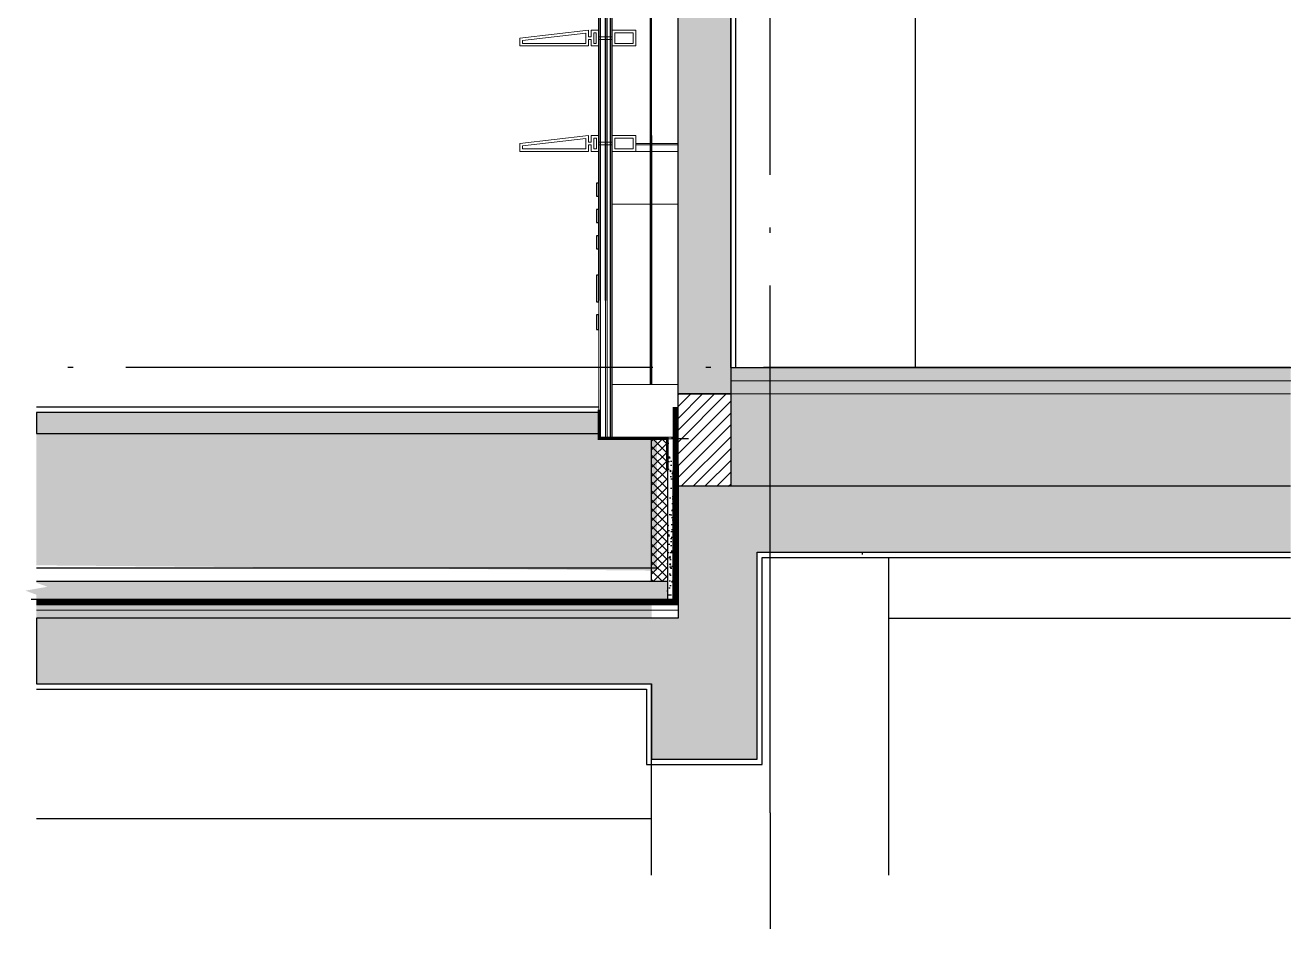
# Model space of a CAD drawing. Extents: x 1147314 to 1218578, y -272074 to -241968.
# Drawn here: x 1181663 to 1186465, y -270621 to -267194 of the extents above; entities that cross this region are included whole.
import ezdxf

# ---------------------------------------------------------------- set-up
doc = ezdxf.new("R2010")
doc.units = 0
doc.header["$LTSCALE"] = 1000
doc.header["$MEASUREMENT"] = 0
for name, pattern in [('230303生产综合楼-平面图_t8$0$DOTE', [2.42, 2, -0.2, 0.02, -0.2]), ('__DASH', [0.35, 0.25, -0.1]), ('DASHED', [0.75, 0.5, -0.25])]:
    doc.linetypes.add(name, pattern=pattern)
for name, color, linetype in [('A-DOOR-FIRE', 4, 'Continuous'), ('A-SECT-SURF', 6, 'Continuous'), ('A-看线', 115, 'Continuous'), ('AXIS', 3, 'Continuous'), ('DOTE', 1, 'Continuous'), ('FF-窗帘-JYZS', 8, 'Continuous'), ('LAYER1', 6, 'Continuous'), ('LY_MC_section A', 140, 'Continuous'), ('PUB_HATCH', 8, 'Continuous'), ('S_SURFACE', 6, 'Continuous'), ('SURFACE', 6, 'Continuous'), ('WALL', 255, 'Continuous'), ('墙身保温', 21, 'Continuous'), ('墙身抹灰', 6, 'Continuous')]:
    doc.layers.add(name, color=color, linetype=linetype)
for name, color, linetype, lineweight in [('A-WALL-INSL', 241, 'Continuous', 0), ('WALL-CURT-GLAZ', 120, 'Continuous', 0), ('WALL-CURT-METL', 211, 'Continuous', 0), ('墙身分层线', 253, 'Continuous', 18)]:
    doc.layers.add(name, color=color, linetype=linetype, lineweight=lineweight)

# ---------------------------------------------------------------- blocks, each defined once
blk = doc.blocks.new('A$C37e4a2ef')
at = {"layer": 'A-看线'}
for points in [[(196, -60), (196, 0)], [(200, -60), (200, 0)]]:
    blk.add_lwpolyline(points, dxfattribs=at)
at = {"layer": 'WALL-CURT-METL'}
for points in [[(140, -60), (50, -60), (50, -35), (0, -35), (0, -60), (-30, -60), (-30, -35), (-40, -35), (-40, -60), (-300, -60), (-300, -30), (-40, 0), (-40, -25), (-30, -25), (-30, 0), (0, 0), (0, -25), (50, -25), (50, 0), (140, 0)], [(-50, -50), (-50, -11.2), (-290, -38.9), (-290, -50)], [(-20, -10), (-10, -10), (-10, -50), (-20, -50)], [(130, -25), (130, -10), (60, -10), (60, -50), (130, -50)]]:
    blk.add_lwpolyline(points, close=True, dxfattribs=at)
blk = doc.blocks.new('A$C5fdba1e2')
at = {"layer": 'A-看线'}
for points in [[(44, -990), (44, 0)], [(50, -990), (50, 0)], [(196, -965), (196, -25)], [(200, -965), (200, -25)]]:
    blk.add_lwpolyline(points, dxfattribs=at)
at = {"layer": 'LY_MC_section A'}
for points in [[(0, -990), (0, 0)], [(6, -990), (6, 0)], [(25, -990), (25, 0)], [(31, -990), (31, 0)]]:
    blk.add_lwpolyline(points, dxfattribs=at)
blk = doc.blocks.new('A$C38d1714a')
at = {"layer": 'A-WALL-INSL'}
blk.add_lwpolyline([(0, 0), (250, 0), (250, -200), (0, -200)], close=True, dxfattribs=at)
blk = doc.blocks.new('rtyrr')
at = {"layer": 'PUB_HATCH'}
h = blk.add_hatch(dxfattribs=at)
h.set_pattern_fill('钢筋混凝土', color=256, scale=20, style=0)
h.set_pattern_definition([(45, (-2316.966, 2237.394), (-35.355339, 35.355339), []), (50, (-2316.97, 2237.39), (143.452037, -12.550427), [15, -165]), (355, (-2316.97, 2237.4), (-27.750267, 150.438427), [12, -132]), (100.4514, (-2305.01, 2236.35), (115.701876, 137.887908), [12.748038, -140.228422]), (46.1842, (-2316.97, 2277.4), (213.44821, -33.103803), [22.5, -247.5]), (96.6356, (-2299.18, 2274.64), (186.93254, 194.823574), [19.122058, -210.3426]), (351.1842, (-2316.97, 2277.4), (186.93239, 194.82372), [18, -198]), (21, (-2296.97, 2267.39), (119.38141, -80.523778), [15, -165]), (326, (-2296.97, 2267.4), (48.663066, 145.030009), [12, -132]), (71.4514, (-2287.02, 2260.68), (168.044526, 64.5061), [12.748038, -140.228422]), (37.5, (-2316.966, 2237.394), (2.431971, 66.5787708), [0, -130.4, 0, -134, 0, -132.5]), (7.5, (-2316.966, 2237.394), (52.6139075, 78.8823424), [0, -76.4, 0, -127.4, 0, -50.5]), (327.5, (-2361.566, 2237.394), (106.7644872, -4.5109743), [0, -50, 0, -156, 0, -207]), (317.5, (-2381.57, 2237.39), (116.637234, 20.0209965), [0, -65, 0, -103.6, 0, -147])])
h.paths.add_polyline_path([(1181705.1, -269442.8), (1181705.1, -269692.8), (1184040.1, -269692.8), (1184040.1, -269978.7), (1184440.1, -269978.7), (1184440.1, -269192.7), (1186465.1, -269192.7), (1186465.1, -268942.7), (1184440.1, -268942.7), (1184140.1, -268942.7), (1184140.1, -269442.8)])
at = {"layer": 'WALL'}
blk.add_lwpolyline([(1186465.1, -268942.7), (1184440.1, -268942.7), (1184140.1, -268942.7), (1184140.1, -268942.7), (1184140.1, -269442.8), (1181705.1, -269442.8), (1181705.1, -269692.8), (1184040.1, -269692.8), (1184040.1, -269978.7), (1184440.1, -269978.7), (1184440.1, -269192.7), (1186465.1, -269192.7)], dxfattribs=at)
blk = doc.blocks.new('A$C239653f4')
at = {"layer": '墙身分层线', "const_width": 5}
for points in [[(0, 25), (0, -25)], [(0, 0), (50, 0)]]:
    blk.add_lwpolyline(points, dxfattribs=at)

msp = doc.modelspace()

# ---------------------------------------------------------------- hatches: boundary and pattern name
at = {"layer": 'LAYER1'}
h = msp.add_hatch(dxfattribs=at)
h.set_pattern_fill('AR-SAND', color=8, scale=20, style=0)
h.set_pattern_definition([(37.5, (8408.55, 1200), (-1.6000313, 48.9413237), [0, -38.608, 0, -43.18, 0, -41.275]), (7.5, (8408.55, 1200), (44.9523283, 71.68251), [0, -20.828, 0, -34.798, 0, -13.335]), (327.5, (8377.307, 1200), (79.099237, 0.1437185), [0, -12.7, 0, -45.72, 0, -59.69]), (317.5, (8377.31, 1200), (76.3556452, 22.2929323), [0, -6.35, 0, -29.972, 0, -34.29])])
h.paths.add_polyline_path([(1181705.1, -269242.8), (1184060.1, -269262.8), (1184060.1, -268762.6), (1183840.5, -268762.6), (1183839.7, -268742.7), (1181705.1, -268742.7)])
at = {"layer": 'PUB_HATCH'}
h = msp.add_hatch(dxfattribs=at)
h.set_pattern_fill('加气混凝土', color=256, scale=20, style=0)
h.set_pattern_definition([(0, (-1021185.91, 101452.37), (120, 240), [0, -240]), (0, (-1021326.31, 101419.97), (120, 240), [0, -240]), (0, (-1021248.31, 101417.57), (120, 240), [0, -240]), (0, (-1021163.11, 101488.37), (120, 240), [0, -240]), (0, (-1021262.71, 101405.57), (120, 240), [0, -240]), (0, (-1021139.11, 101639.57), (120, 240), [0, -240]), (0, (-1021212.31, 101620.37), (120, 240), [0, -240]), (0, (-1021173.91, 101590.37), (120, 240), [0, -240]), (0, (-1021369.51, 101585.57), (120, 240), [0, -240]), (0, (-1021251.91, 101574.77), (120, 240), [0, -240]), (0, (-1021297.51, 101513.57), (120, 240), [0, -240]), (0, (-1021295.11, 101423.57), (120, 240), [0, -240]), (0, (-1021205.11, 101413.97), (120, 240), [0, -240]), (0, (-1021139.11, 101519.57), (120, 240), [0, -240]), (0, (-1021363.51, 101482.37), (120, 240), [0, -240]), (0, (-1021343.11, 101523.17), (120, 240), [0, -240]), (0, (-1021249.51, 101506.37), (120, 240), [0, -240]), (0, (-1021283.11, 101471.57), (120, 240), [0, -240]), (0, (-1021302.31, 101550.77), (120, 240), [0, -240]), (0, (-1021272.31, 101640.77), (120, 240), [0, -240]), (0, (-1021353.91, 101431.97), (120, 240), [0, -240]), (0, (-1021221.91, 101591.57), (120, 240), [0, -240]), (0, (-1021333.51, 101595.17), (120, 240), [0, -240]), (0, (-1021352.71, 101626.37), (120, 240), [0, -240]), (130.601294, (-1021153.856, 101564.429), (-599.99999337, 720.00000315), [10.536622, -4414.8444]), (18.4349488, (-1021171, 101569), (599.9999978, 239.9999982), [10.842096, -1507.05116]), (90, (-1021171, 101558.71), (120, 240), [10.285714, -469.71426]), (161.565051, (-1021160.713, 101555.286), (-600.000003, 239.9999821), [10.842096, -1507.05116]), (53.1301023, (-1021160.713, 101555.286), (120.0000002, 239.9999999), [11.428572, -1188.5714]), (135, (-1021151.57, 101433), (-120.0000145, 239.9999838), [9.697464, -669.12504]), (45, (-1021165.285, 101433), (119.9999992, 239.999999), [9.697464, -669.12504]), (135, (-1021158.43, 101426.14), (-120.0000145, 239.9999838), [9.697464, -669.12504]), (45, (-1021158.43, 101426.14), (119.9999992, 239.999999), [9.697464, -669.12504]), (116.565051, (-1021267, 101594.14), (-2e-05, 479.999987), [12.77753, -255.5506]), (180, (-1021272.71, 101605.57), (-120, 240), [13.714286, -226.2857]), (63.434949, (-1021292.14, 101594.14), (1e-06, 479.999998), [12.77753, -255.5506]), (116.565051, (-1021286.43, 101582.71), (-2e-05, 479.999987), [12.77753, -255.5506]), (0, (-1021286.43, 101582.71), (120, 240), [13.714286, -226.2857]), (63.434949, (-1021272.71, 101582.71), (1e-06, 479.999998), [12.77753, -255.5506]), (107.102728, (-1021176.713, 101513), (-359.999986237, 1200.000001936), [15.544538, -6513.161]), (143.972626, (-1021181.285, 101527.857), (-2279.9999711, 1679.9999981), [15.544538, -3248.808]), (180, (-1021193.86, 101537), (-120, 240), [14.857142, -225.14284]), (36.0273733, (-1021221.285, 101527.857), (2279.99998315, 1679.99998189), [15.544538, -3248.808]), (71.5650511, (-1021225.856, 101514.143), (360.00000185, 1199.99999793), [14.456126, -1503.43712]), (107.102728, (-1021221.2845, 101499.286), (-359.999986237, 1200.000001936), [15.544538, -6513.161]), (143.972626, (-1021208.713, 101490.143), (-2279.9999711, 1679.9999981), [15.544538, -3248.808]), (0, (-1021208.71, 101490.14), (120, 240), [14.857142, -225.14284]), (36.0273733, (-1021193.856, 101490.143), (2279.99998315, 1679.99998189), [15.544538, -3248.808]), (71.5650511, (-1021181.285, 101499.286), (360.00000185, 1199.99999793), [14.456126, -1503.43712]), (150.255118, (-1021174.427, 101625), (-360.00000085, 239.99999703), [9.214008, -1925.72784]), (90, (-1021182.43, 101620.43), (120, 240), [9.142858, -470.8571]), (29.7448813, (-1021182.427, 101620.43), (360.0000002, 239.99999888), [9.214008, -1925.72784]), (116.565051, (-1021230.43, 101454.71), (-2e-05, 479.999987), [12.77753, -255.5506]), (168.690067, (-1021236.142, 101466.143), (-1080.0000008, 239.99999398), [11.654902, -2435.8742]), (41.1859251, (-1021256.713, 101460.429), (2999.999981823, 2639.999976915), [12.148738, -5090.3208]), (90, (-1021256.71, 101449), (120, 240), [11.428572, -468.5714]), (138.814074, (-1021247.57, 101441), (-2999.999946676, 2640.000016815), [12.148738, -5090.3208]), (16.6992442, (-1021247.57, 101441), (3959.999970207, 1199.99998743), [11.93178, -4999.415]), (60.9453959, (-1021236.142, 101444.429), (119.99999968, 239.99999788), [11.766434, -4930.1358]), (109.983106, (-1021330.999, 101555.286), (-600.00000226, 1679.999995554), [13.3768, -5604.879]), (155.556045, (-1021335.57, 101567.857), (-1560.000005946, 719.99998504), [13.809194, -5786.0526]), (24.4439547, (-1021360.713, 101567.857), (1560.00000078, 719.999996537), [13.809194, -5786.0526]), (70.0168934, (-1021365.285, 101555.286), (600.00000181, 1679.99999583), [13.3768, -5604.879]), (109.983106, (-1021360.713, 101542.714), (-600.00000226, 1679.999995554), [13.3768, -5604.879]), (160.016893, (-1021348.142, 101538.143), (-600.00000035, 239.99998907), [13.3768, -2795.751]), (19.9831065, (-1021348.142, 101538.143), (599.9999967, 239.99999962), [13.3768, -2795.751]), (70.0168934, (-1021335.57, 101542.714), (600.00000181, 1679.99999583), [13.3768, -5604.879]), (122.005383, (-1021241.856, 101533.572), (-120.0000161, 239.99998775), [10.781693, -2253.3736]), (18.4349488, (-1021257.856, 101539.286), (599.9999978, 239.9999982), [10.842096, -1507.05116]), (90, (-1021257.86, 101529), (120, 240), [10.285714, -469.71426]), (161.565051, (-1021247.57, 101525.57), (-600.000003, 239.9999821), [10.842096, -1507.05116]), (54.4623222, (-1021247.57, 101525.572), (839.99999878, 1199.9999982), [9.831228, -4119.2846]), (116.565051, (-1021311.57, 101475.29), (-2e-05, 479.999987), [12.77753, -255.5506]), (180, (-1021317.28, 101486.71), (-120, 240), [12.571428, -227.42856]), (59.0362434, (-1021336.713, 101475.286), (120.0000004, 239.99999884), [13.32789, -2785.5288]), (120.963756, (-1021329.856, 101463.857), (-120.0000164, 239.99998898), [13.32789, -2785.5288]), (0, (-1021329.86, 101463.86), (120, 240), [12.571428, -227.42856]), (63.434949, (-1021317.28, 101463.86), (1e-06, 479.999998), [12.77753, -255.5506])])
h.paths.add_polyline_path([(1184140.1, -265492.7), (1184340.1, -265492.7), (1184340.1, -268592.7), (1184140.1, -268592.7)])
h = msp.add_hatch(dxfattribs=at)
h.set_pattern_fill('加气混凝土', color=256, scale=10, style=0)
h.set_pattern_definition([(0, (32380.42, -47986.74), (60, 120), [0, -120]), (0, (32310.22, -48002.94), (60, 120), [0, -120]), (0, (32349.22, -48004.14), (60, 120), [0, -120]), (0, (32391.82, -47968.74), (60, 120), [0, -120]), (0, (32342.02, -48010.14), (60, 120), [0, -120]), (0, (32403.82, -47893.14), (60, 120), [0, -120]), (0, (32367.22, -47902.74), (60, 120), [0, -120]), (0, (32386.42, -47917.74), (60, 120), [0, -120]), (0, (32288.62, -47920.14), (60, 120), [0, -120]), (0, (32347.42, -47925.54), (60, 120), [0, -120]), (0, (32324.62, -47956.14), (60, 120), [0, -120]), (0, (32325.82, -48001.14), (60, 120), [0, -120]), (0, (32370.82, -48005.94), (60, 120), [0, -120]), (0, (32403.82, -47953.14), (60, 120), [0, -120]), (0, (32291.62, -47971.74), (60, 120), [0, -120]), (0, (32301.82, -47951.34), (60, 120), [0, -120]), (0, (32348.62, -47959.74), (60, 120), [0, -120]), (0, (32331.82, -47977.14), (60, 120), [0, -120]), (0, (32322.22, -47937.54), (60, 120), [0, -120]), (0, (32337.22, -47892.54), (60, 120), [0, -120]), (0, (32296.42, -47996.94), (60, 120), [0, -120]), (0, (32362.42, -47917.14), (60, 120), [0, -120]), (0, (32306.62, -47915.34), (60, 120), [0, -120]), (0, (32297.02, -47899.74), (60, 120), [0, -120]), (130.601294, (32396.4466, -47930.7095), (-299.999996686, 360.000001574), [5.268311, -2207.4222]), (18.4349488, (32387.875, -47928.424), (299.9999989, 119.9999991), [5.421048, -753.52558]), (90, (32387.875, -47933.567), (60, 120), [5.142857, -234.85713]), (161.565051, (32393.018, -47935.28), (-300.0000015, 119.99999105), [5.421048, -753.52558]), (53.1301023, (32393.018, -47935.28), (60.0000001, 119.99999994), [5.714286, -594.2857]), (135, (32397.59, -47996.424), (-60.0000073, 119.9999919), [4.848732, -334.56252]), (45, (32390.732, -47996.424), (59.9999996, 119.9999995), [4.848732, -334.56252]), (135, (32394.16, -47999.852), (-60.0000073, 119.9999919), [4.848732, -334.56252]), (45, (32394.16, -47999.852), (59.9999996, 119.9999995), [4.848732, -334.56252]), (116.565051, (32339.88, -47915.85), (-1e-05, 239.999993), [6.388765, -127.7753]), (180, (32337.02, -47910.14), (-60, 120), [6.857143, -113.14285]), (63.434949, (32327.3, -47915.85), (5e-07, 239.999999), [6.388765, -127.7753]), (116.565051, (32330.16, -47921.57), (-1e-05, 239.999993), [6.388765, -127.7753]), (0, (32330.16, -47921.57), (60, 120), [6.857143, -113.14285]), (63.434949, (32337.02, -47921.57), (5e-07, 239.999999), [6.388765, -127.7753]), (107.102728, (32385.018, -47956.4238), (-179.999993118, 600.000000968), [7.772269, -3256.5805]), (143.972626, (32382.732, -47948.995), (-1139.99998555, 839.99999905), [7.772269, -1624.404]), (180, (32376.45, -47944.42), (-60, 120), [7.428571, -112.57142]), (36.0273733, (32362.732, -47948.995), (1139.999991575, 839.999990944), [7.772269, -1624.404]), (71.5650511, (32360.447, -47955.852), (180.00000092, 599.99999897), [7.228063, -751.71856]), (107.102728, (32362.7323, -47963.281), (-179.999993118, 600.000000968), [7.772269, -3256.5805]), (143.972626, (32369.018, -47967.852), (-1139.99998555, 839.99999905), [7.772269, -1624.404]), (0, (32369.02, -47967.85), (60, 120), [7.428571, -112.57142]), (36.0273733, (32376.447, -47967.852), (1139.999991575, 839.999990944), [7.772269, -1624.404]), (71.5650511, (32382.732, -47963.28), (180.00000092, 599.99999897), [7.228063, -751.71856]), (150.255118, (32386.161, -47900.424), (-180.00000043, 119.99999851), [4.607004, -962.86392]), (90, (32382.16, -47902.71), (60, 120), [4.571429, -235.42855]), (29.7448813, (32382.161, -47902.71), (180.0000001, 119.99999944), [4.607004, -962.86392]), (116.565051, (32358.16, -47985.57), (-1e-05, 239.999993), [6.388765, -127.7753]), (168.690067, (32355.304, -47979.852), (-540.0000004, 119.99999699), [5.827451, -1217.9371]), (41.1859251, (32345.018, -47982.7095), (1499.999990912, 1319.999988458), [6.074369, -2545.1604]), (90, (32345.02, -47988.424), (60, 120), [5.714286, -234.2857]), (138.814074, (32349.5895, -47992.424), (-1499.999973338, 1320.000008407), [6.074369, -2545.1604]), (16.6992442, (32349.5895, -47992.424), (1979.999985103, 599.999993716), [5.96589, -2499.7075]), (60.9453959, (32355.304, -47990.7095), (59.99999984, 119.999998939), [5.883217, -2465.0679]), (109.983106, (32307.875, -47935.281), (-300.00000113, 839.999997777), [6.6884, -2802.4395]), (155.556045, (32305.5895, -47928.995), (-780.000002973, 359.99999252), [6.904597, -2893.0263]), (24.4439547, (32293.018, -47928.995), (780.00000039, 359.999998268), [6.904597, -2893.0263]), (70.0168934, (32290.7323, -47935.281), (300.000000904, 839.999997916), [6.6884, -2802.4395]), (109.983106, (32293.018, -47941.5666), (-300.00000113, 839.999997777), [6.6884, -2802.4395]), (160.016893, (32299.304, -47943.852), (-300.00000018, 119.99999453), [6.6884, -1397.8755]), (19.9831065, (32299.304, -47943.852), (299.99999835, 119.99999981), [6.6884, -1397.8755]), (70.0168934, (32305.5895, -47941.5666), (300.000000904, 839.999997916), [6.6884, -2802.4395]), (122.005383, (32352.447, -47946.138), (-60.00000805, 119.99999387), [5.390846, -1126.6868]), (18.4349488, (32344.447, -47943.28), (299.9999989, 119.9999991), [5.421048, -753.52558]), (90, (32344.447, -47948.424), (60, 120), [5.142857, -234.85713]), (161.565051, (32349.59, -47950.138), (-300.0000015, 119.99999105), [5.421048, -753.52558]), (54.4623222, (32349.5895, -47950.138), (419.99999939, 599.9999991), [4.915614, -2059.6423]), (116.565051, (32317.59, -47975.28), (-1e-05, 239.999993), [6.388765, -127.7753]), (180, (32314.73, -47969.57), (-60, 120), [6.285714, -113.71428]), (59.0362434, (32305.018, -47975.281), (60.000000195, 119.99999942), [6.663946, -1392.7644]), (120.963756, (32308.447, -47980.995), (-60.0000082, 119.99999449), [6.663946, -1392.7644]), (0, (32308.45, -47981), (60, 120), [6.285714, -113.71428]), (63.434949, (32314.73, -47981), (5e-07, 239.999999), [6.388765, -127.7753])])
h.paths.add_polyline_path([(1184340.2, -268542.7), (1184340.2, -268592.7), (1186465.3, -268592.7), (1186465.3, -268542.7)])
h = msp.add_hatch(dxfattribs=at)
h.set_pattern_fill('ANSI31', color=256, scale=20)
h.set_pattern_definition([(45, (0, 0), (-22.4506403, 22.4506403), [])])
h.paths.add_polyline_path([(1184140.1, -268592.7), (1184340.1, -268592.7), (1184340.1, -268942.7), (1184140.1, -268942.7)])
h = msp.add_hatch(dxfattribs=at)
h.set_pattern_fill('混凝土', color=256, scale=8, style=0)
h.set_pattern_definition([(50, (22154.005, 2273.394), (57.3808146, -5.0201708), [6, -66]), (355, (22154.005, 2273.394), (-11.1001067, 60.1753707), [4.8, -52.8]), (100.4514, (22158.786, 2272.976), (46.2807505, 55.1551634), [5.0992152, -56.091369]), (46.1842, (22154.005, 2289.394), (85.379284, -13.241521), [9, -99]), (96.6356, (22161.12, 2288.29), (74.7730164, 77.9294297), [7.648823, -84.13704]), (351.1842, (22154.005, 2289.39), (74.7729556, 77.929488), [7.2, -79.2]), (21, (22162.005, 2285.394), (47.7525642, -32.2095113), [6, -66]), (326, (22162.005, 2285.394), (19.4652266, 58.0120036), [4.8, -52.8]), (71.4514, (22165.984, 2282.71), (67.2178103, 25.8024397), [5.0992152, -56.091369]), (37.5, (22154.005, 2273.394), (0.97278843, 26.6315083), [0, -52.16, 0, -53.6, 0, -53]), (7.5, (22154.005, 2273.394), (21.045563, 31.55293695), [0, -30.56, 0, -50.96, 0, -20.2]), (327.5, (22136.165, 2273.394), (42.7057949, -1.80438974), [0, -20, 0, -62.4, 0, -82.8]), (317.5, (22128.165, 2273.394), (46.6548935, 8.0083986), [0, -26, 0, -41.44, 0, -58.8])])
h.paths.add_polyline_path([(1183840.1, -268662.7), (1181705.1, -268662.6), (1181705.1, -268742.7), (1183840.1, -268742.8)])
h = msp.add_hatch(dxfattribs=at)
h.set_pattern_fill('混凝土', color=256, scale=8, style=0)
h.set_pattern_definition([(50, (0, 0), (57.3808146, -5.0201708), [6, -66]), (355, (0, 0), (-11.1001067, 60.1753707), [4.8, -52.8]), (100.4514, (4.78, -0.42), (46.2807505, 55.1551634), [5.0992152, -56.091369]), (46.1842, (0, 16), (85.379284, -13.241521), [9, -99]), (96.6356, (7.115, 14.9), (74.7730164, 77.9294297), [7.648823, -84.13704]), (351.1842, (0, 16), (74.7729556, 77.929488), [7.2, -79.2]), (21, (8, 12), (47.7525642, -32.2095113), [6, -66]), (326, (8, 12), (19.4652266, 58.0120036), [4.8, -52.8]), (71.4514, (11.98, 9.316), (67.2178103, 25.8024397), [5.0992152, -56.091369]), (37.5, (0, 0), (0.97278843, 26.6315083), [0, -52.16, 0, -53.6, 0, -53]), (7.5, (0, 0), (21.045563, 31.55293695), [0, -30.56, 0, -50.96, 0, -20.2]), (327.5, (-17.84, 0), (42.7057949, -1.80438974), [0, -20, 0, -62.4, 0, -82.8]), (317.5, (-25.84, 0), (46.6548935, 8.0083986), [0, -26, 0, -41.44, 0, -58.8])])
h.paths.add_polyline_path([(1184100.1, -268756.6), (1184140.1, -268756.6), (1184140.1, -269372.8), (1184100.1, -269372.8)])
h = msp.add_hatch(dxfattribs=at)
h.set_pattern_fill('混凝土', color=256, scale=8, style=0)
h.set_pattern_definition([(50, (8408.55, 1264), (57.3808146, -5.0201708), [6, -66]), (355, (8408.55, 1264), (-11.1001067, 60.1753707), [4.8, -52.8]), (100.4514, (8413.33, 1263.58), (46.2807505, 55.1551634), [5.0992152, -56.091369]), (46.1842, (8408.55, 1280), (85.379284, -13.241521), [9, -99]), (96.6356, (8415.66, 1278.9), (74.7730164, 77.9294297), [7.648823, -84.13704]), (351.1842, (8408.55, 1280), (74.7729556, 77.929488), [7.2, -79.2]), (21, (8416.55, 1276), (47.7525642, -32.2095113), [6, -66]), (326, (8416.55, 1276), (19.4652266, 58.0120036), [4.8, -52.8]), (71.4514, (8420.53, 1273.316), (67.2178103, 25.8024397), [5.0992152, -56.091369]), (37.5, (8408.549, 1264), (0.97278843, 26.6315083), [0, -52.16, 0, -53.6, 0, -53]), (7.5, (8408.55, 1264), (21.045563, 31.55293695), [0, -30.56, 0, -50.96, 0, -20.2]), (327.5, (8390.71, 1264), (42.7057949, -1.80438974), [0, -20, 0, -62.4, 0, -82.8]), (317.5, (8382.71, 1264), (46.6548935, 8.0083986), [0, -26, 0, -41.44, 0, -58.8])])
h.paths.add_polyline_path([(1181705.1, -269354.2), (1181705.1, -269372.8), (1184100.1, -269372.8), (1184100.1, -269302.8), (1181705.1, -269302.8), (1181705.1, -269309.2), (1181747.1, -269324.1), (1181663.1, -269338.9)])
h = msp.add_hatch(dxfattribs=at)
h.set_pattern_fill('加气混凝土', color=256, scale=8)
h.set_pattern_definition([(0, (-5421.93, 2689.75), (48, 96), [0, -96]), (0, (-5478.09, 2676.79), (48, 96), [0, -96]), (0, (-5446.89, 2675.83), (48, 96), [0, -96]), (0, (-5412.81, 2704.15), (48, 96), [0, -96]), (0, (-5452.65, 2671.03), (48, 96), [0, -96]), (0, (-5403.21, 2764.63), (48, 96), [0, -96]), (0, (-5432.49, 2756.95), (48, 96), [0, -96]), (0, (-5417.13, 2744.95), (48, 96), [0, -96]), (0, (-5495.37, 2743.03), (48, 96), [0, -96]), (0, (-5448.33, 2738.71), (48, 96), [0, -96]), (0, (-5466.57, 2714.23), (48, 96), [0, -96]), (0, (-5465.61, 2678.23), (48, 96), [0, -96]), (0, (-5429.61, 2674.39), (48, 96), [0, -96]), (0, (-5403.21, 2716.63), (48, 96), [0, -96]), (0, (-5492.97, 2701.75), (48, 96), [0, -96]), (0, (-5484.81, 2718.07), (48, 96), [0, -96]), (0, (-5447.37, 2711.35), (48, 96), [0, -96]), (0, (-5460.81, 2697.43), (48, 96), [0, -96]), (0, (-5468.49, 2729.11), (48, 96), [0, -96]), (0, (-5456.49, 2765.11), (48, 96), [0, -96]), (0, (-5489.13, 2681.59), (48, 96), [0, -96]), (0, (-5436.33, 2745.43), (48, 96), [0, -96]), (0, (-5480.97, 2746.87), (48, 96), [0, -96]), (0, (-5488.65, 2759.35), (48, 96), [0, -96]), (130.601294, (-5409.1093, 2734.5775), (-239.99999735, 288.00000126), [4.214649, -1765.93776]), (18.4349488, (-5415.966, 2736.406), (239.99999911, 95.9999993), [4.3368384, -602.820464]), (90, (-5415.966, 2732.29), (48, 96), [4.1142854, -187.885704]), (161.565051, (-5411.852, 2730.92), (-240.0000012, 95.99999284), [4.3368384, -602.820464]), (53.1301023, (-5411.852, 2730.92), (48.0000001, 95.99999995), [4.571429, -475.42856]), (135, (-5408.195, 2682.006), (-48.0000058, 95.9999935), [3.8789856, -267.650016]), (45, (-5413.68, 2682.006), (47.9999997, 95.9999996), [3.8789856, -267.650016]), (135, (-5410.938, 2679.263), (-48.0000058, 95.9999935), [3.8789856, -267.650016]), (45, (-5410.938, 2679.263), (47.9999997, 95.9999996), [3.8789856, -267.650016]), (116.565051, (-5454.37, 2746.46), (-8.4e-06, 191.999995), [5.111012, -102.22024]), (180, (-5456.65, 2751.03), (-48, 96), [5.4857146, -90.51428]), (63.434949, (-5464.42, 2746.46), (4e-07, 191.999999), [5.111012, -102.22024]), (116.565051, (-5462.14, 2741.89), (-8.4e-06, 191.999995), [5.111012, -102.22024]), (0, (-5462.14, 2741.89), (48, 96), [5.4857146, -90.51428]), (63.434949, (-5456.65, 2741.89), (4e-07, 191.999999), [5.111012, -102.22024]), (107.102728, (-5418.2522, 2714.006), (-143.999994495, 480.000000774), [6.217815, -2605.2644]), (143.972626, (-5420.081, 2719.949), (-911.99998844, 671.99999924), [6.217815, -1299.5232]), (180, (-5425.11, 2723.61), (-48, 96), [5.942857, -90.057136]), (36.0273733, (-5436.081, 2719.949), (911.99999326, 671.999992756), [6.217815, -1299.5232]), (71.5650511, (-5437.91, 2714.463), (144.00000074, 479.99999917), [5.7824506, -601.374848]), (107.102728, (-5436.0808, 2708.5203), (-143.999994495, 480.000000774), [6.217815, -2605.2644]), (143.972626, (-5431.052, 2704.863), (-911.99998844, 671.99999924), [6.217815, -1299.5232]), (0, (-5431.05, 2704.86), (48, 96), [5.942857, -90.057136]), (36.0273733, (-5425.109, 2704.863), (911.99999326, 671.999992756), [6.217815, -1299.5232]), (71.5650511, (-5420.081, 2708.52), (144.00000074, 479.99999917), [5.7824506, -601.374848]), (150.255118, (-5417.338, 2758.806), (-144.00000034, 95.99999881), [3.685603, -770.291136]), (90, (-5420.54, 2756.977), (48, 96), [3.657143, -188.34284]), (29.7448813, (-5420.538, 2756.977), (144.00000008, 95.99999955), [3.685603, -770.291136]), (116.565051, (-5439.74, 2690.69), (-8.4e-06, 191.999995), [5.111012, -102.22024]), (168.690067, (-5442.024, 2695.263), (-432.00000032, 95.99999759), [4.661961, -974.34968]), (41.1859251, (-5450.252, 2692.9775), (1199.99999273, 1055.999990766), [4.859495, -2036.12832]), (90, (-5450.25, 2688.406), (48, 96), [4.571429, -187.42856]), (138.814074, (-5446.595, 2685.206), (-1199.99997867, 1056.000006726), [4.859495, -2036.12832]), (16.6992442, (-5446.595, 2685.206), (1583.999988083, 479.999994972), [4.772712, -1999.766]), (60.9453959, (-5442.0236, 2686.5775), (47.999999873, 95.99999915), [4.706574, -1972.05432]), (109.983106, (-5479.9665, 2730.9203), (-240.000000904, 671.999998222), [5.35072, -2241.9516]), (155.556045, (-5481.795, 2735.949), (-624.000002379, 287.999994016), [5.523678, -2314.42104]), (24.4439547, (-5491.852, 2735.949), (624.000000311, 287.999998615), [5.523678, -2314.42104]), (70.0168934, (-5493.6808, 2730.9203), (240.000000724, 671.999998333), [5.35072, -2241.9516]), (109.983106, (-5491.852, 2725.8918), (-240.000000904, 671.999998222), [5.35072, -2241.9516]), (160.016893, (-5486.824, 2724.063), (-240.00000014, 95.999995627), [5.35072, -1118.3004]), (19.9831065, (-5486.824, 2724.063), (239.99999868, 95.99999985), [5.35072, -1118.3004]), (70.0168934, (-5481.795, 2725.8918), (240.000000724, 671.999998333), [5.35072, -2241.9516]), (122.005383, (-5444.309, 2722.235), (-48.00000644, 95.9999951), [4.312677, -901.34944]), (18.4349488, (-5450.71, 2724.52), (239.99999911, 95.9999993), [4.3368384, -602.820464]), (90, (-5450.71, 2720.406), (48, 96), [4.1142854, -187.885704]), (161.565051, (-5446.595, 2719.035), (-240.0000012, 95.99999284), [4.3368384, -602.820464]), (54.4623222, (-5446.595, 2719.0346), (335.999999513, 479.99999928), [3.932491, -1647.71384]), (116.565051, (-5472.195, 2698.92), (-8.4e-06, 191.999995), [5.111012, -102.22024]), (180, (-5474.48, 2703.49), (-48, 96), [5.028571, -90.971424]), (59.0362434, (-5482.252, 2698.92), (48.000000156, 95.999999534), [5.3311565, -1114.21152]), (120.963756, (-5479.509, 2694.349), (-48.00000656, 95.99999559), [5.3311565, -1114.21152]), (0, (-5479.51, 2694.35), (48, 96), [5.028571, -90.971424]), (63.434949, (-5474.48, 2694.35), (4e-07, 191.999999), [5.111012, -102.22024])])
h.paths.add_polyline_path([(1181705.1, -269392.8), (1181705.1, -269412.8), (1184040.1, -269412.8), (1184040.1, -269392.8)])
h = msp.add_hatch(dxfattribs=at)
h.set_pattern_fill('加气混凝土', color=256, scale=8)
h.set_pattern_definition([(0, (-5421.93, 2659.75), (48, 96), [0, -96]), (0, (-5478.09, 2646.79), (48, 96), [0, -96]), (0, (-5446.89, 2645.83), (48, 96), [0, -96]), (0, (-5412.81, 2674.15), (48, 96), [0, -96]), (0, (-5452.65, 2641.03), (48, 96), [0, -96]), (0, (-5403.21, 2734.63), (48, 96), [0, -96]), (0, (-5432.49, 2726.95), (48, 96), [0, -96]), (0, (-5417.13, 2714.95), (48, 96), [0, -96]), (0, (-5495.37, 2713.03), (48, 96), [0, -96]), (0, (-5448.33, 2708.71), (48, 96), [0, -96]), (0, (-5466.57, 2684.23), (48, 96), [0, -96]), (0, (-5465.61, 2648.23), (48, 96), [0, -96]), (0, (-5429.61, 2644.39), (48, 96), [0, -96]), (0, (-5403.21, 2686.63), (48, 96), [0, -96]), (0, (-5492.97, 2671.75), (48, 96), [0, -96]), (0, (-5484.81, 2688.07), (48, 96), [0, -96]), (0, (-5447.37, 2681.35), (48, 96), [0, -96]), (0, (-5460.81, 2667.43), (48, 96), [0, -96]), (0, (-5468.49, 2699.11), (48, 96), [0, -96]), (0, (-5456.49, 2735.11), (48, 96), [0, -96]), (0, (-5489.13, 2651.59), (48, 96), [0, -96]), (0, (-5436.33, 2715.43), (48, 96), [0, -96]), (0, (-5480.97, 2716.87), (48, 96), [0, -96]), (0, (-5488.65, 2729.35), (48, 96), [0, -96]), (130.601294, (-5409.1094, 2704.577), (-239.99999735, 288.00000126), [4.214649, -1765.93776]), (18.4349488, (-5415.967, 2706.406), (239.99999911, 95.9999993), [4.3368384, -602.820464]), (90, (-5415.967, 2702.29), (48, 96), [4.1142854, -187.885704]), (161.565051, (-5411.852, 2700.92), (-240.0000012, 95.99999284), [4.3368384, -602.820464]), (53.1301023, (-5411.852, 2700.92), (48.0000001, 95.99999995), [4.571429, -475.42856]), (135, (-5408.195, 2652.006), (-48.0000058, 95.9999935), [3.8789856, -267.650016]), (45, (-5413.68, 2652.006), (47.9999997, 95.9999996), [3.8789856, -267.650016]), (135, (-5410.938, 2649.263), (-48.0000058, 95.9999935), [3.8789856, -267.650016]), (45, (-5410.938, 2649.263), (47.9999997, 95.9999996), [3.8789856, -267.650016]), (116.565051, (-5454.37, 2716.46), (-8.4e-06, 191.999995), [5.111012, -102.22024]), (180, (-5456.65, 2721.03), (-48, 96), [5.4857146, -90.51428]), (63.434949, (-5464.42, 2716.46), (4e-07, 191.999999), [5.111012, -102.22024]), (116.565051, (-5462.14, 2711.89), (-8.4e-06, 191.999995), [5.111012, -102.22024]), (0, (-5462.14, 2711.89), (48, 96), [5.4857146, -90.51428]), (63.434949, (-5456.65, 2711.89), (4e-07, 191.999999), [5.111012, -102.22024]), (107.102728, (-5418.2522, 2684.0056), (-143.999994495, 480.000000774), [6.217815, -2605.2644]), (143.972626, (-5420.081, 2689.9484), (-911.99998844, 671.99999924), [6.217815, -1299.5232]), (180, (-5425.11, 2693.61), (-48, 96), [5.942857, -90.057136]), (36.0273733, (-5436.081, 2689.9484), (911.99999326, 671.999992756), [6.217815, -1299.5232]), (71.5650511, (-5437.91, 2684.463), (144.00000074, 479.99999917), [5.7824506, -601.374848]), (107.102728, (-5436.0808, 2678.52), (-143.999994495, 480.000000774), [6.217815, -2605.2644]), (143.972626, (-5431.052, 2674.863), (-911.99998844, 671.99999924), [6.217815, -1299.5232]), (0, (-5431.05, 2674.86), (48, 96), [5.942857, -90.057136]), (36.0273733, (-5425.1094, 2674.863), (911.99999326, 671.999992756), [6.217815, -1299.5232]), (71.5650511, (-5420.081, 2678.52), (144.00000074, 479.99999917), [5.7824506, -601.374848]), (150.255118, (-5417.338, 2728.806), (-144.00000034, 95.99999881), [3.685603, -770.291136]), (90, (-5420.54, 2726.977), (48, 96), [3.657143, -188.34284]), (29.7448813, (-5420.538, 2726.977), (144.00000008, 95.99999955), [3.685603, -770.291136]), (116.565051, (-5439.74, 2660.69), (-8.4e-06, 191.999995), [5.111012, -102.22024]), (168.690067, (-5442.024, 2665.263), (-432.00000032, 95.99999759), [4.661961, -974.34968]), (41.1859251, (-5450.2522, 2662.977), (1199.99999273, 1055.999990766), [4.859495, -2036.12832]), (90, (-5450.25, 2658.406), (48, 96), [4.571429, -187.42856]), (138.814074, (-5446.595, 2655.2056), (-1199.99997867, 1056.000006726), [4.859495, -2036.12832]), (16.6992442, (-5446.595, 2655.2056), (1583.999988083, 479.999994972), [4.772712, -1999.766]), (60.9453959, (-5442.0237, 2656.577), (47.999999873, 95.99999915), [4.706574, -1972.05432]), (109.983106, (-5479.9665, 2700.92), (-240.000000904, 671.999998222), [5.35072, -2241.9516]), (155.556045, (-5481.795, 2705.9484), (-624.000002379, 287.999994016), [5.523678, -2314.42104]), (24.4439547, (-5491.8522, 2705.9484), (624.000000311, 287.999998615), [5.523678, -2314.42104]), (70.0168934, (-5493.681, 2700.92), (240.000000724, 671.999998333), [5.35072, -2241.9516]), (109.983106, (-5491.8522, 2695.8913), (-240.000000904, 671.999998222), [5.35072, -2241.9516]), (160.016893, (-5486.824, 2694.063), (-240.00000014, 95.999995627), [5.35072, -1118.3004]), (19.9831065, (-5486.824, 2694.063), (239.99999868, 95.99999985), [5.35072, -1118.3004]), (70.0168934, (-5481.795, 2695.8913), (240.000000724, 671.999998333), [5.35072, -2241.9516]), (122.005383, (-5444.309, 2692.234), (-48.00000644, 95.9999951), [4.312677, -901.34944]), (18.4349488, (-5450.71, 2694.52), (239.99999911, 95.9999993), [4.3368384, -602.820464]), (90, (-5450.71, 2690.406), (48, 96), [4.1142854, -187.885704]), (161.565051, (-5446.595, 2689.034), (-240.0000012, 95.99999284), [4.3368384, -602.820464]), (54.4623222, (-5446.595, 2689.034), (335.999999513, 479.99999928), [3.932491, -1647.71384]), (116.565051, (-5472.195, 2668.92), (-8.4e-06, 191.999995), [5.111012, -102.22024]), (180, (-5474.48, 2673.49), (-48, 96), [5.028571, -90.971424]), (59.0362434, (-5482.252, 2668.92), (48.000000156, 95.999999534), [5.3311565, -1114.21152]), (120.963756, (-5479.509, 2664.3484), (-48.00000656, 95.99999559), [5.3311565, -1114.21152]), (0, (-5479.51, 2664.35), (48, 96), [5.028571, -90.971424]), (63.434949, (-5474.48, 2664.35), (4e-07, 191.999999), [5.111012, -102.22024])])
h.paths.add_polyline_path([(1181705.1, -269412.8), (1181705.1, -269442.8), (1184040.1, -269442.8), (1184040.1, -269412.8)])
at = {"layer": '墙身保温'}
h = msp.add_hatch(dxfattribs=at)
h.set_pattern_fill('ANSI37', color=256, scale=15, style=0)
h.set_pattern_definition([(45, (9529.965, 2293.394), (-16.83798023, 16.83798023), []), (135, (9529.965, 2293.394), (-16.83798023, -16.83798023), [])])
h.paths.add_polyline_path([(1184040.1, -268762.6), (1184040.1, -269302.8), (1184100.1, -269302.8), (1184100.1, -268762.7)])
at = {"layer": '墙身分层线'}
h = msp.add_hatch(dxfattribs=at)
h.set_pattern_fill('混凝土', color=256, scale=10)
h.set_pattern_definition([(50, (32345.02, -47950.14), (71.7260183, -6.2752135), [7.5, -82.5]), (355, (32345.02, -47950.14), (-13.8751334, 75.2192134), [6, -66]), (100.4514, (32350.995, -47950.66), (57.850938, 68.9439542), [6.374019, -70.114211]), (46.1842, (32345.02, -47930.14), (106.724105, -16.5519014), [11.25, -123.75]), (96.6356, (32353.91, -47931.52), (93.466271, 97.411787), [9.561029, -105.1713]), (351.1842, (32345.02, -47930.14), (93.466195, 97.41186), [9, -99]), (21, (32355.02, -47935.14), (59.6907052, -40.261889), [7.5, -82.5]), (326, (32355.02, -47935.14), (24.331533, 72.5150045), [6, -66]), (71.4514, (32359.99, -47938.49), (84.022263, 32.2530497), [6.374019, -70.114211]), (37.5, (32345.018, -47950.138), (1.21598553, 33.2893854), [0, -65.2, 0, -67, 0, -66.25]), (7.5, (32345.018, -47950.138), (26.3069537, 39.4411712), [0, -38.2, 0, -63.7, 0, -25.25]), (327.5, (32322.718, -47950.138), (53.3822436, -2.2554872), [0, -25, 0, -78, 0, -103.5]), (317.5, (32312.72, -47950.14), (58.318617, 10.0104982), [0, -32.5, 0, -51.8, 0, -73.5])])
h.paths.add_polyline_path([(1184340.2, -268492.7), (1184340.2, -268542.7), (1186465.3, -268542.7), (1186465.3, -268492.7)])
h = msp.add_hatch(dxfattribs=at)
h.set_pattern_fill('混凝土', color=256, scale=10)
h.set_pattern_definition([(50, (-22186.606, 32551.49), (71.7260183, -6.2752135), [7.5, -82.5]), (355, (-22186.606, 32551.49), (-13.8751334, 75.2192134), [6, -66]), (100.4514, (-22180.63, 32550.97), (57.850938, 68.9439542), [6.374019, -70.114211]), (46.1842, (-22186.61, 32571.49), (106.724105, -16.5519014), [11.25, -123.75]), (96.6356, (-22177.71, 32570.11), (93.4662706, 97.411787), [9.561029, -105.1713]), (351.1842, (-22186.61, 32571.49), (93.466195, 97.41186), [9, -99]), (21, (-22176.606, 32566.49), (59.6907052, -40.261889), [7.5, -82.5]), (326, (-22176.606, 32566.49), (24.331533, 72.5150045), [6, -66]), (71.4514, (-22171.63, 32563.135), (84.022263, 32.2530497), [6.374019, -70.114211]), (37.5, (-22186.606, 32551.49), (1.21598553, 33.2893854), [0, -65.2, 0, -67, 0, -66.25]), (7.5, (-22186.606, 32551.49), (26.3069537, 39.4411712), [0, -38.2, 0, -63.7, 0, -25.25]), (327.5, (-22208.906, 32551.49), (53.3822436, -2.2554872), [0, -25, 0, -78, 0, -103.5]), (317.5, (-22218.906, 32551.49), (58.318617, 10.0104982), [0, -32.5, 0, -51.8, 0, -73.5])])
h.paths.add_polyline_path([(1186465.1, -268942.7), (1186465.1, -268592.7), (1184340.1, -268592.7), (1184340.1, -268942.7)])

# ---------------------------------------------------------------- linework, layer by layer
at = {"layer": 'A-SECT-SURF'}
msp.add_line((1184340.2, -268492.7), (1186465.3, -268492.7), dxfattribs=at)
msp.add_lwpolyline([(1184340.2, -268492.7), (1186465.3, -268492.7)], dxfattribs=at)
at = {"layer": 'A-WALL-INSL'}
msp.add_lwpolyline([(1184040.1, -267872.7), (1184040.1, -268556.6), (1184140.1, -268556.6), (1184140.1, -267872.7), (1184140.1, -267872.7), (1184040.1, -267872.7)], close=True, dxfattribs=at)
at = {"layer": 'A-看线'}
for p, q in [((1184840.1, -269201.6), (1184840.1, -269192.7)), ((1184940.1, -270417.6), (1184940.1, -269212.7)), ((1184040.1, -270417.6), (1184040.1, -269692.8)), ((1184040.1, -270204.3), (1181705.1, -270204.3))]:
    msp.add_line(p, q, dxfattribs=at)
for points in [[(1185040.1, -264822.7), (1185040.1, -268492.7)], [(1183884.1, -268756.6), (1183884.2, -267647.7)], [(1183890.1, -268756.6), (1183890.2, -267647.7)], [(1184036.2, -268556.6), (1184036.2, -267672.7)], [(1184040.2, -268556.6), (1184040.2, -267672.7)], [(1184940.1, -269442.7), (1186465.1, -269442.7)]]:
    msp.add_lwpolyline(points, dxfattribs=at)
at = {"layer": 'AXIS'}
msp.add_line((1184490.1, -270181.3), (1184490.1, -270621.1), dxfattribs=at)
at = {"layer": 'DOTE', "linetype": '230303生产综合楼-平面图_t8$0$DOTE'}
msp.add_line((1186465.1, -268492.7), (1181705.1, -268492.7), dxfattribs=at)
msp.add_lwpolyline([(1184490.1, -270181.3), (1184490.1, -246592.7)], dxfattribs=at)
at = {"layer": 'LY_MC_section A', "color": 41}
for points in [[(1183840.2, -267792.7), (1183830.2, -267792.7), (1183830.2, -267842.7), (1183840.2, -267842.7)], [(1183840.2, -267892.7), (1183830.2, -267892.7), (1183830.2, -267942.7), (1183840.2, -267942.7)], [(1183840.2, -267992.7), (1183830.2, -267992.7), (1183830.2, -268042.7), (1183840.2, -268042.7)], [(1183840.2, -267992.7), (1183830.2, -267992.7), (1183830.2, -268042.7), (1183840.2, -268042.7)], [(1183840.2, -268142.7), (1183830.2, -268142.7), (1183830.2, -268242.7), (1183840.2, -268242.7)], [(1183840.2, -268142.7), (1183830.2, -268142.7), (1183830.2, -268242.7), (1183840.2, -268242.7)], [(1183840.2, -268292.7), (1183830.2, -268292.7), (1183830.2, -268347.7), (1183840.2, -268347.7)], [(1183840.2, -268292.7), (1183830.2, -268292.7), (1183830.2, -268347.7), (1183840.2, -268347.7)]]:
    msp.add_lwpolyline(points, close=True, dxfattribs=at)
at = {"layer": 'S_SURFACE', "color": 2, "linetype": '__DASH', "ltscale": 0.1, "const_width": 10}
msp.add_lwpolyline([(1183840.1, -268652.6), (1183840.1, -268762.6), (1184100.1, -268762.6), (1184100.1, -268882.6)], dxfattribs=at)
at = {"layer": 'SURFACE', "linetype": 'DASHED', "ltscale": 0.1, "const_width": 20}
msp.add_lwpolyline([(1184130.1, -268642.6), (1184130.1, -269382.8), (1181705.1, -269382.8)], dxfattribs=at)
at = {"layer": 'SURFACE'}
for points in [[(1183840.1, -268642.7), (1181705.1, -268642.6)], [(1184140.1, -268935.5), (1184140.1, -269392.8), (1181705.1, -269392.8)], [(1181705.1, -269712.8), (1184020.1, -269712.8), (1184020.1, -269862.8), (1184020.1, -269862.8), (1184020.1, -269998.7), (1184460.1, -269998.7), (1184460.1, -269212.7), (1186465.1, -269212.7)]]:
    msp.add_lwpolyline(points, dxfattribs=at)
at = {"layer": 'WALL'}
for points in [[(1184140.1, -265492.7), (1184340.1, -265492.7), (1184340.1, -268592.7), (1184140.1, -268592.7)], [(1184140.1, -268592.7), (1184340.1, -268592.7), (1184340.1, -268942.7), (1184140.1, -268942.7)], [(1183840.1, -268662.7), (1181705.1, -268662.6), (1181705.1, -268662.6), (1181705.1, -268742.7), (1181705.1, -268742.7), (1183840.1, -268742.8)]]:
    msp.add_lwpolyline(points, close=True, dxfattribs=at)
at = {"layer": 'WALL', "color": 9, "const_width": 5}
msp.add_lwpolyline([(1184140.1, -268142.6), (1184140.1, -268642.7)], dxfattribs=at)
at = {"layer": 'WALL'}
for points in [[(1184040.1, -269302.8), (1184040.1, -268762.6), (1184100.1, -268762.6), (1184100.1, -269372.8), (1181685.1, -269372.8)], [(1184140.1, -268862.7), (1184140.1, -269392.8), (1181705.1, -269392.8)], [(1184120.1, -268882.7), (1184120.1, -269372.8), (1181705.1, -269372.8)], [(1184440.1, -268942.7), (1184140.1, -268942.7)], [(1181705.1, -269252.8), (1184060.1, -269252.8)], [(1181705.1, -269302.8), (1184100.1, -269302.8)], [(1184120.1, -269372.8), (1181705.1, -269372.8)]]:
    msp.add_lwpolyline(points, dxfattribs=at)
at = {"layer": 'WALL-CURT-GLAZ'}
for p, q in [((1183840.1, -268762.6), (1183840.2, -267647.7)), ((1183846.1, -268756.6), (1183846.2, -267647.7)), ((1183865.1, -268756.6), (1183865.2, -267647.7)), ((1183871.1, -268756.6), (1183871.2, -267647.7))]:
    msp.add_line(p, q, dxfattribs=at)
for points in [[(1184036.1, -266842.6), (1184040.1, -266842.6), (1184040.1, -267642.7), (1184036.1, -267642.7)], [(1183980.2, -267642.7), (1184140.1, -267642.7), (1184140.1, -267647.7), (1183980.2, -267647.7)]]:
    msp.add_lwpolyline(points, close=True, dxfattribs=at)
for points in [[(1184140.1, -268756.6), (1183840.1, -268756.6)], [(1184140.1, -268762.6), (1183840.1, -268762.6)]]:
    msp.add_lwpolyline(points, dxfattribs=at)
at = {"layer": '墙身分层线'}
for p, q in [((1186465.3, -268542.7), (1184340.2, -268542.7)), ((1186465.1, -268592.7), (1184340.1, -268592.7))]:
    msp.add_line(p, q, dxfattribs=at)
msp.add_lwpolyline([(1184100.1, -268756.6), (1184140.1, -268756.6), (1184140.1, -269372.8), (1184100.1, -269372.8)], close=True, dxfattribs=at)
at = {"layer": '墙身分层线', "const_width": 5}
msp.add_lwpolyline([(1181705.1, -269372.8), (1184120.1, -269372.8)], dxfattribs=at)
at = {"layer": '墙身分层线'}
for points in [[(1181705.1, -269392.8), (1184140.1, -269392.8)], [(1181705.1, -269412.8), (1184140.1, -269412.8)]]:
    msp.add_lwpolyline(points, dxfattribs=at)
at = {"layer": '墙身抹灰'}
for points in [[(1184340.1, -268492.7), (1184340, -265492.7), (1184540.1, -265492.7), (1184540.1, -264822.7), (1186465.1, -264822.7)], [(1184360.1, -268492.7), (1184360, -265512.7), (1184560.1, -265512.7), (1184560.1, -264842.7), (1186465.1, -264842.7)]]:
    msp.add_lwpolyline(points, dxfattribs=at)

# ---------------------------------------------------------------- block references
at = {"layer": 'A-DOOR-FIRE'}
for p in [(1183840.1, -267212.7), (1183840.2, -267612.7)]:
    msp.add_blockref('A$C37e4a2ef', p, dxfattribs=at)
at = {"layer": 'FF-窗帘-JYZS'}
msp.add_blockref('rtyrr', (0, 0), dxfattribs=at)
at = {"layer": 'SURFACE'}
for name, p in [('A$C5fdba1e2', (1183840.1, -266847.7)), ('A$C5fdba1e2', (1183840.1, -267247.7)), ('A$C38d1714a', (1183890.1, -267672.7)), ('A$C38d1714a', (1183890.1, -268556.6))]:
    msp.add_blockref(name, p, dxfattribs=at)
at = {"layer": 'WALL'}
msp.add_blockref('A$C239653f4', (1184130.1, -268762.6), dxfattribs=at)

doc.saveas('drawing.dxf')
